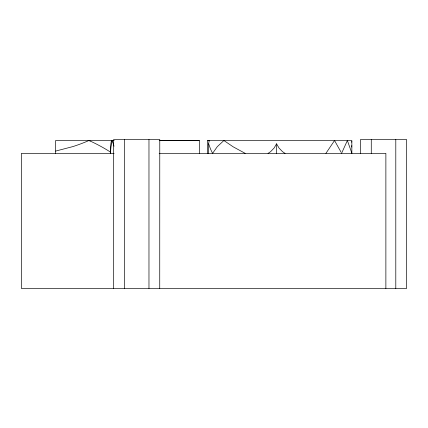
<?xml version="1.0" encoding="UTF-8"?>
<svg xmlns="http://www.w3.org/2000/svg" width="428" height="428" viewBox="0 0 428 428"><rect width="100%" height="100%" fill="white"/><g stroke="black" fill="none" stroke-linecap="round" stroke-linejoin="round"><path stroke-width="0.64" d="M208.661 153.363L208.661 143.819L209.142 140.523L209.217 140.93M351.682 142.219L351.848 141.47M285.08 153.363A23.203 16.408 0 0 1 282.255 151.4L279.013 148.035L276.558 143.829L274.134 147.997L270.86 151.405A23.203 16.408 0 0 1 268.035 153.363M351.848 145.632L351.613 146.125M325.901 153.363L334.541 140.523L340.993 152.079M55.608 151.095L72.781 146.617A135.815 96.038 0 0 0 88.928 140.518L90.03 141.015M114.249 140.523L55.608 140.523L55.608 153.363M159.205 140.523L199.341 140.523L199.341 153.363M159.665 140.668L199.341 140.668M207.617 140.668L209.608 140.668M114.126 153.363L21.4 153.363L21.4 288.467L406.6 288.467L406.6 139.533L360.478 139.533L360.478 153.363M159.173 153.363L385.874 153.363L385.874 288.467M245.201 153.363L233.164 146.815L223.898 140.523L217.285 146.686L212.577 153.363L210.469 148.944L208.661 143.819M341.598 153.283L347.375 140.523L351.848 153.144M114.025 146.21L112.28 140.523L110.991 146.932L110.365 153.363L110.456 146.724L111.36 140.523L111.489 141.09M351.618 146.221L351.848 147.039M113.65 153.363L113.65 139.533L159.772 139.533L159.74 288.467M395.798 139.533L395.798 288.467M371.274 139.533L371.274 153.363M351.848 153.363L351.848 140.523L207.617 140.523L207.617 153.363M276.558 143.829L276.558 153.363M148.971 139.533L148.971 288.467M124.452 139.533L124.452 288.467M113.682 153.363L113.682 288.467M90.057 140.989A157.52 111.382 0 0 1 110.708 152.25"/></g></svg>
